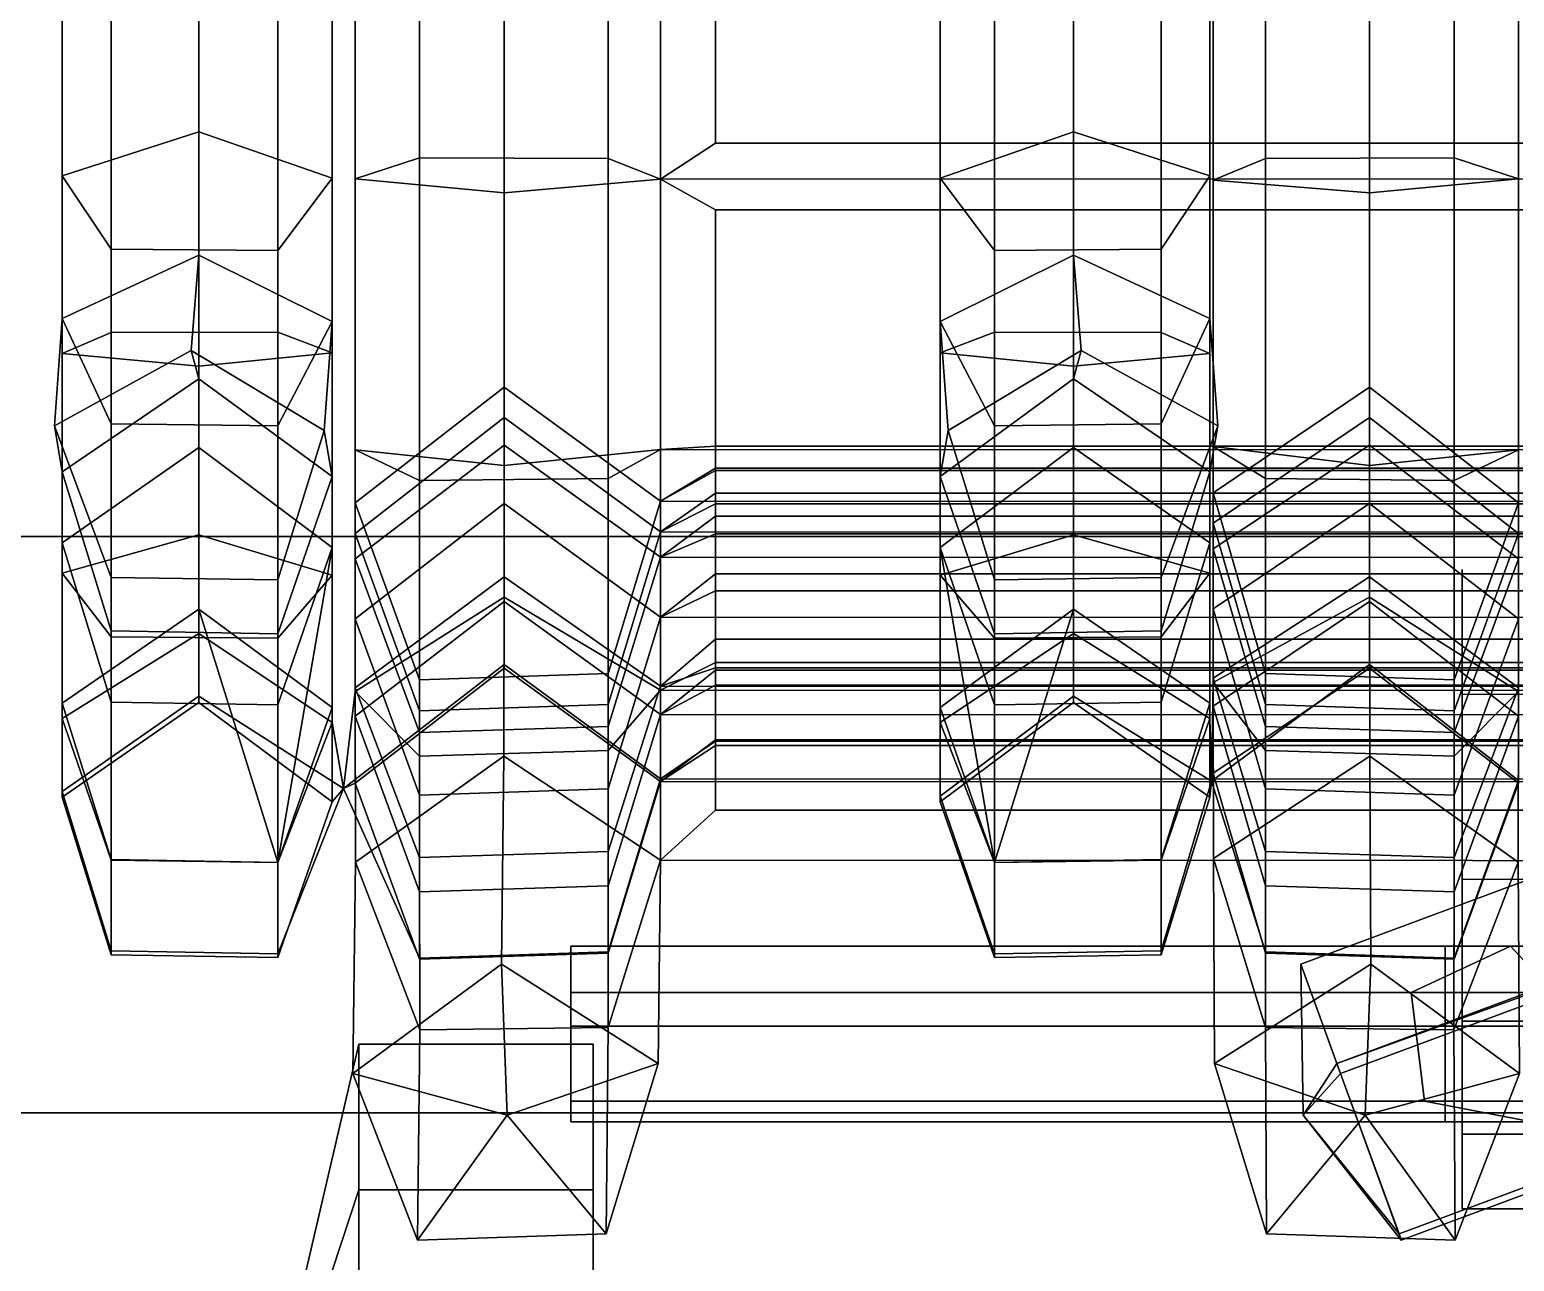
# Model space of a CAD drawing. Extents: x -252 to 252, y 0 to 101.
# Drawn here: x -107.1 to -101.7, y 17.14 to 21.62 of the extents above; entities that cross this region are included whole.
import ezdxf

# ---------------------------------------------------------------- set-up
doc = ezdxf.new("R2010")
doc.units = 0

msp = doc.modelspace()

# ---------------------------------------------------------------- linework, layer by layer
for points in [[(-91.667435, 93.664322, 218.68718), (-91.667191, -0.000022, 218.687424), (-185.538284, 0, 218.687424), (-185.538101, 93.664322, 218.68718)], [(-92.603958, 36.417877, 209.4655), (-109.463577, 36.417877, 209.4655), (-109.463577, 19.780653, 209.465744), (-92.603958, 19.780653, 209.4655)], [(-105.918137, 21.080244, 144.851654), (-105.918137, 22.863194, 144.392609), (-105.684219, 23.023598, 145.01767), (-105.684219, 21.156864, 145.492401)], [(-105.684219, 21.156864, 145.492401), (-105.684219, 23.023598, 145.01767), (-104.998428, 23.017914, 144.995636), (-104.998428, 21.154148, 145.469727)], [(-104.998428, 21.154148, 145.469727), (-104.998428, 23.017914, 144.995636), (-104.808304, 22.86166, 144.386658), (-104.808304, 21.079512, 144.845551)], [(-102.608719, 21.154148, -63.758377), (-102.608719, 23.017914, -63.284286), (-102.798965, 22.853975, -62.645401), (-102.798965, 21.075848, -63.103592)], [(-101.922928, 21.156864, -63.781052), (-101.922928, 23.023598, -63.306335), (-102.608719, 23.017914, -63.284286), (-102.608719, 21.154148, -63.758377)], [(-101.68898, 21.080244, -63.14032), (-101.68898, 22.863194, -62.681305), (-101.922928, 23.023598, -63.306335), (-101.922928, 21.156864, -63.781052)], [(-105.37645, 21.030182, 144.433014), (-105.37645, 22.758347, 143.984161), (-105.918137, 22.863194, 144.392609), (-105.918137, 21.080244, 144.851654)], [(-104.808304, 21.079512, 144.845551), (-104.808304, 22.86166, 144.386658), (-105.37645, 22.758347, 143.984161), (-105.37645, 21.030182, 144.433014)], [(-104.808304, 21.079512, 144.845551), (-104.808304, 22.86166, 144.386658), (-87.096817, 22.863194, 144.392639), (-87.096817, 21.080244, 144.851654)], [(-104.608444, 21.210405, 144.677277), (-104.608444, 22.665051, 144.302856), (-104.808304, 22.86166, 144.386658), (-104.808304, 21.079512, 144.845551)], [(-102.798965, 21.075848, -63.103592), (-102.798965, 22.853975, -62.645401), (-102.230667, 22.758347, -62.272842), (-102.230667, 21.030182, -62.72168)], [(-102.230667, 21.030182, -62.72168), (-102.230667, 22.758347, -62.272842), (-101.68898, 22.863194, -62.681305), (-101.68898, 21.080244, -63.14032)], [(-87.29689, 22.665051, 144.302856), (-104.608444, 22.665051, 144.302856), (-104.608444, 21.210405, 144.677277), (-87.29689, 21.210405, 144.677277)], [(-106.486374, 22.125954, 130.526932), (-106.486374, 21.251438, 130.947311), (-106.982803, 21.09127, 130.638748), (-106.982803, 22.013481, 130.197983)], [(-106.002182, 22.00798, 130.182037), (-106.002182, 21.083414, 130.623657), (-106.486374, 21.251438, 130.947311), (-106.486374, 22.125954, 130.526932)], [(-103.791336, 22.00798, -48.470604), (-103.791336, 21.083414, -48.912315), (-103.307358, 21.251438, -49.235977), (-103.307358, 22.125954, -48.815598)], [(-103.307358, 22.125954, -48.815598), (-103.307358, 21.251438, -49.235977), (-102.810684, 21.09127, -48.927406), (-102.810684, 22.013481, -48.486641)], [(-106.982803, 22.013481, 130.197983), (-106.982803, 21.09127, 130.638748), (-106.805283, 20.824268, 130.124298), (-106.805283, 21.825991, 129.649551)], [(-106.199631, 21.822584, 129.639694), (-106.199631, 20.81942, 130.11499), (-106.002182, 21.083414, 130.623657), (-106.002182, 22.00798, 130.182037)], [(-103.593887, 21.822584, -47.928352), (-103.593887, 20.81942, -48.403656), (-103.791336, 21.083414, -48.912315), (-103.791336, 22.00798, -48.470604)], [(-102.810684, 22.013481, -48.486641), (-102.810684, 21.09127, -48.927406), (-102.987961, 20.824268, -48.41301), (-102.987961, 21.825991, -47.938217)], [(-106.982803, 20.4454, 144.610168), (-106.982803, 21.819103, 144.19986), (-106.805283, 21.886133, 144.775604), (-106.805283, 20.522179, 145.184692)], [(-106.805283, 20.522179, 145.184692), (-106.805283, 21.886133, 144.775604), (-106.199631, 21.887346, 144.786011), (-106.199631, 20.523558, 145.195129)], [(-106.199631, 20.523558, 145.195129), (-106.199631, 21.887346, 144.786011), (-106.002182, 21.821075, 144.216766), (-106.002182, 20.447655, 144.627075)], [(-103.593887, 20.523558, -63.48378), (-103.593887, 21.887346, -63.074661), (-103.791336, 21.821075, -62.505432), (-103.791336, 20.447655, -62.915726)], [(-102.987961, 20.522179, -63.473343), (-102.987961, 21.886133, -63.06427), (-103.593887, 21.887346, -63.074661), (-103.593887, 20.523558, -63.48378)], [(-102.810684, 20.4454, -62.898834), (-102.810684, 21.819103, -62.48851), (-102.987961, 21.886133, -63.06427), (-102.987961, 20.522179, -63.473343)], [(-106.486374, 20.399342, 144.265533), (-106.486374, 21.778893, 143.854645), (-106.982803, 21.819103, 144.19986), (-106.982803, 20.4454, 144.610168)], [(-106.805283, 21.825991, 129.649551), (-106.805283, 20.824268, 130.124298), (-106.199631, 20.81942, 130.11499), (-106.199631, 21.822584, 129.639694)], [(-106.002182, 20.447655, 144.627075), (-106.002182, 21.821075, 144.216766), (-106.486374, 21.778893, 143.854645), (-106.486374, 20.399342, 144.265533)], [(-103.791336, 20.447655, -62.915726), (-103.791336, 21.821075, -62.505432), (-103.307358, 21.778893, -62.143311), (-103.307358, 20.399342, -62.554184)], [(-102.987961, 21.825991, -47.938217), (-102.987961, 20.824268, -48.41301), (-103.593887, 20.81942, -48.403656), (-103.593887, 21.822584, -47.928352)], [(-103.307358, 20.399342, -62.554184), (-103.307358, 21.778893, -62.143311), (-102.810684, 21.819103, -62.48851), (-102.810684, 20.4454, -62.898834)], [(-106.486374, 21.251438, 130.947311), (-106.486374, 20.80258, 131.36264), (-106.982803, 20.572838, 131.101608), (-106.982803, 21.09127, 130.638748)], [(-106.002182, 21.083414, 130.623657), (-106.002182, 20.561609, 131.088852), (-106.486374, 20.80258, 131.36264), (-106.486374, 21.251438, 130.947311)], [(-103.791336, 21.083414, -48.912315), (-103.791336, 20.561609, -49.377563), (-103.307358, 20.80258, -49.651306), (-103.307358, 21.251438, -49.235977)], [(-103.307358, 21.251438, -49.235977), (-103.307358, 20.80258, -49.651306), (-102.810684, 20.572838, -49.390266), (-102.810684, 21.09127, -48.927406)], [(-105.918137, 20.094894, 145.009979), (-105.918137, 21.080244, 144.851654), (-105.684219, 21.156864, 145.492401), (-105.684219, 19.983238, 145.62854)], [(-105.684219, 19.983238, 145.62854), (-105.684219, 21.156864, 145.492401), (-104.998428, 21.154148, 145.469727), (-104.998428, 19.990875, 145.607086)], [(-87.29689, 21.210405, 144.677277), (-104.608444, 21.210405, 144.677277), (-104.808304, 21.079512, 144.845551), (-87.096817, 21.080244, 144.851654)], [(-101.922928, 19.983238, -63.917191), (-101.922928, 21.156864, -63.781052), (-102.608719, 21.154148, -63.758377), (-102.608719, 19.990875, -63.895752)], [(-101.68898, 20.094894, -63.29863), (-101.68898, 21.080244, -63.14032), (-101.922928, 21.156864, -63.781052), (-101.922928, 19.983238, -63.917191)], [(-104.998428, 19.990875, 145.607086), (-104.998428, 21.154148, 145.469727), (-104.808304, 21.079512, 144.845551), (-104.808304, 20.096954, 145.004303)], [(-102.608719, 19.990875, -63.895752), (-102.608719, 21.154148, -63.758377), (-102.798965, 21.075848, -63.103592), (-102.798965, 20.10726, -63.263809)], [(-106.982803, 21.09127, 130.638748), (-106.982803, 20.572838, 131.101608), (-106.805283, 20.189911, 130.666626), (-106.805283, 20.824268, 130.124298)], [(-106.199631, 20.81942, 130.11499), (-106.199631, 20.182957, 130.658691), (-106.002182, 20.561609, 131.088852), (-106.002182, 21.083414, 130.623657)], [(-105.37645, 20.038239, 144.61261), (-105.37645, 21.030182, 144.433014), (-105.918137, 21.080244, 144.851654), (-105.918137, 20.094894, 145.009979)], [(-104.808304, 20.096954, 145.004303), (-104.808304, 21.079512, 144.845551), (-105.37645, 21.030182, 144.433014), (-105.37645, 20.038239, 144.61261)], [(-104.808304, 20.096954, 145.004303), (-104.808304, 21.079512, 144.845551), (-87.096817, 21.080244, 144.851654), (-87.096817, 20.094894, 145.009979)], [(-104.608444, 20.967899, 144.731628), (-87.29689, 20.967899, 144.731628), (-87.096817, 21.080244, 144.851654), (-104.808304, 21.079512, 144.845551)], [(-104.608444, 20.108154, 144.858185), (-104.608444, 20.967899, 144.731628), (-104.808304, 21.079512, 144.845551), (-104.808304, 20.096954, 145.004303)], [(-103.593887, 20.81942, -48.403656), (-103.593887, 20.182957, -48.947357), (-103.791336, 20.561609, -49.377563), (-103.791336, 21.083414, -48.912315)], [(-102.810684, 21.09127, -48.927406), (-102.810684, 20.572838, -49.390266), (-102.987961, 20.189911, -48.955185), (-102.987961, 20.824268, -48.41301)], [(-102.798965, 20.10726, -63.263809), (-102.798965, 21.075848, -63.103592), (-102.230667, 21.030182, -62.72168), (-102.230667, 20.038239, -62.901306)], [(-102.230667, 20.038239, -62.901306), (-102.230667, 21.030182, -62.72168), (-101.68898, 21.080244, -63.14032), (-101.68898, 20.094894, -63.29863)], [(-87.29689, 20.967899, 144.731628), (-104.608444, 20.967899, 144.731628), (-104.608444, 20.108154, 144.858185), (-87.29689, 20.108154, 144.858185)], [(-106.486374, 20.80258, 131.36264), (-106.514267, 20.456432, 132.065903), (-107.01091, 20.182356, 131.929611), (-106.982803, 20.572838, 131.101608)], [(-106.805283, 20.824268, 130.124298), (-106.805283, 20.189911, 130.666626), (-106.199631, 20.182957, 130.658691), (-106.199631, 20.81942, 130.11499)], [(-106.002182, 20.561609, 131.088852), (-106.030289, 20.165237, 131.929611), (-106.514267, 20.456432, 132.065903), (-106.486374, 20.80258, 131.36264)], [(-103.791336, 20.561609, -49.377563), (-103.762955, 20.165237, -50.218277), (-103.278976, 20.456432, -50.354568), (-103.307358, 20.80258, -49.651306)], [(-102.987961, 20.824268, -48.41301), (-102.987961, 20.189911, -48.955185), (-103.593887, 20.182957, -48.947357), (-103.593887, 20.81942, -48.403656)], [(-103.307358, 20.80258, -49.651306), (-103.278976, 20.456432, -50.354568), (-102.782578, 20.182356, -50.218277), (-102.810684, 20.572838, -49.390266)], [(-106.982803, 20.572838, 131.101608), (-107.01091, 20.182356, 131.929611), (-106.805283, 19.630737, 131.656479), (-106.805283, 20.189911, 130.666626)], [(-102.810684, 20.572838, -49.390266), (-102.782578, 20.182356, -50.218277), (-102.987961, 19.630737, -49.945145), (-102.987961, 20.189911, -48.955185)], [(-106.982803, 19.646881, 144.674255), (-106.982803, 20.4454, 144.610168), (-106.805283, 20.522179, 145.184692), (-106.805283, 19.415066, 145.205383)], [(-106.805283, 19.415066, 145.205383), (-106.805283, 20.522179, 145.184692), (-106.199631, 20.523558, 145.195129), (-106.199631, 19.410856, 145.215088)], [(-106.199631, 20.182957, 130.658691), (-106.199631, 19.623173, 131.649185), (-106.030289, 20.165237, 131.929611), (-106.002182, 20.561609, 131.088852)], [(-106.199631, 19.410856, 145.215088), (-106.199631, 20.523558, 145.195129), (-106.002182, 20.447655, 144.627075), (-106.002182, 19.640072, 144.689819)], [(-103.593887, 20.182957, -48.947357), (-103.593887, 19.623173, -49.937851), (-103.762955, 20.165237, -50.218277), (-103.791336, 20.561609, -49.377563)], [(-103.593887, 19.410856, -63.503754), (-103.593887, 20.523558, -63.48378), (-103.791336, 20.447655, -62.915726), (-103.791336, 19.640072, -62.978485)], [(-102.987961, 19.415066, -63.494049), (-102.987961, 20.522179, -63.473343), (-103.593887, 20.523558, -63.48378), (-103.593887, 19.410856, -63.503754)], [(-102.810684, 19.646881, -62.962921), (-102.810684, 20.4454, -62.898834), (-102.987961, 20.522179, -63.473343), (-102.987961, 19.415066, -63.494049)], [(-106.514267, 20.456432, 132.065903), (-106.486465, 20.353672, 133.748383), (-106.982834, 20.015781, 133.752365), (-107.01091, 20.182356, 131.929611)], [(-106.030289, 20.165237, 131.929611), (-106.002274, 19.998335, 133.736374), (-106.486465, 20.353672, 133.748383), (-106.514267, 20.456432, 132.065903)], [(-103.762955, 20.165237, -50.218277), (-103.791214, 19.998335, -52.02504), (-103.307022, 20.353672, -52.036942), (-103.278976, 20.456432, -50.354568)], [(-103.278976, 20.456432, -50.354568), (-103.307022, 20.353672, -52.036942), (-102.810684, 20.015781, -52.041031), (-102.782578, 20.182356, -50.218277)], [(-106.486374, 19.785938, 144.355682), (-106.486374, 20.399342, 144.265533), (-106.982803, 20.4454, 144.610168), (-106.982803, 19.646881, 144.674255)], [(-106.002182, 19.640072, 144.689819), (-106.002182, 20.447655, 144.627075), (-106.486374, 20.399342, 144.265533), (-106.486374, 19.785938, 144.355682)], [(-103.791336, 19.640072, -62.978485), (-103.791336, 20.447655, -62.915726), (-103.307358, 20.399342, -62.554184), (-103.307358, 19.785938, -62.644333)], [(-103.307358, 19.785938, -62.644333), (-103.307358, 20.399342, -62.554184), (-102.810684, 20.4454, -62.898834), (-102.810684, 19.646881, -62.962921)], [(-106.486465, 20.353672, 133.748383), (-106.486374, 20.104122, 136.888824), (-106.982803, 19.757023, 136.868683), (-106.982834, 20.015781, 133.752365)], [(-106.002274, 19.998335, 133.736374), (-106.002182, 19.740019, 136.867767), (-106.486374, 20.104122, 136.888824), (-106.486465, 20.353672, 133.748383)], [(-103.791214, 19.998335, -52.02504), (-103.791336, 19.740019, -55.156433), (-103.307358, 20.104122, -55.17749), (-103.307022, 20.353672, -52.036942)], [(-103.307022, 20.353672, -52.036942), (-103.307358, 20.104122, -55.17749), (-102.810684, 19.757023, -55.157349), (-102.810684, 20.015781, -52.041031)], [(-105.37645, 20.111734, 130.53804), (-105.37645, 20.322842, 133.023666), (-105.918137, 19.90259, 133.05867), (-105.918137, 19.698961, 130.62442)], [(-105.37645, 20.322842, 133.023666), (-105.37645, 20.212864, 135.715561), (-105.918137, 19.791542, 135.697662), (-105.918137, 19.90259, 133.05867)], [(-104.808304, 19.704998, 130.623077), (-104.808304, 19.908737, 133.058151), (-105.37645, 20.322842, 133.023666), (-105.37645, 20.111734, 130.53804)], [(-104.808304, 19.908737, 133.058151), (-104.808304, 19.797703, 135.697922), (-105.37645, 20.212864, 135.715561), (-105.37645, 20.322842, 133.023666)], [(-102.798965, 19.735182, -48.905388), (-102.798965, 19.939463, -51.344208), (-102.230667, 20.322842, -51.312332), (-102.230667, 20.111734, -48.826698)], [(-102.798965, 19.939463, -51.344208), (-102.798965, 19.828508, -53.98793), (-102.230667, 20.212864, -54.004227), (-102.230667, 20.322842, -51.312332)], [(-102.230667, 20.111734, -48.826698), (-102.230667, 20.322842, -51.312332), (-101.68898, 19.90259, -51.347229), (-101.68898, 19.698961, -48.913086)], [(-102.230667, 20.322842, -51.312332), (-102.230667, 20.212864, -54.004227), (-101.68898, 19.791538, -53.986328), (-101.68898, 19.90259, -51.347229)], [(-106.805283, 20.189911, 130.666626), (-106.805283, 19.630737, 131.656479), (-106.199631, 19.623173, 131.649185), (-106.199631, 20.182957, 130.658691)], [(-105.37645, 20.212864, 135.715561), (-105.37645, 19.899635, 138.3992), (-105.918137, 19.480801, 138.34996), (-105.918137, 19.791542, 135.697662)], [(-104.808304, 19.797703, 135.697922), (-104.808304, 19.486925, 138.350662), (-105.37645, 19.899635, 138.3992), (-105.37645, 20.212864, 135.715561)], [(-102.987961, 20.189911, -48.955185), (-102.987961, 19.630737, -49.945145), (-103.593887, 19.623173, -49.937851), (-103.593887, 20.182957, -48.947357)], [(-102.798965, 19.828508, -53.98793), (-102.798965, 19.517551, -56.642975), (-102.230667, 19.899635, -56.687866), (-102.230667, 20.212864, -54.004227)], [(-102.230667, 20.212864, -54.004227), (-102.230667, 19.899635, -56.687866), (-101.68898, 19.480801, -56.638626), (-101.68898, 19.791538, -53.986328)], [(-107.01091, 20.182356, 131.929611), (-106.982834, 20.015781, 133.752365), (-106.805435, 19.436611, 133.772903), (-106.805283, 19.630737, 131.656479)], [(-106.199631, 19.623173, 131.649185), (-106.199448, 19.425829, 133.763153), (-106.002274, 19.998335, 133.736374), (-106.030289, 20.165237, 131.929611)], [(-103.593887, 19.623173, -49.937851), (-103.59404, 19.425829, -52.051712), (-103.791214, 19.998335, -52.02504), (-103.762955, 20.165237, -50.218277)], [(-102.782578, 20.182356, -50.218277), (-102.810684, 20.015781, -52.041031), (-102.988266, 19.436611, -52.061569), (-102.987961, 19.630737, -49.945145)], [(-106.486374, 20.104122, 136.888824), (-106.486374, 19.516146, 141.072815), (-106.982803, 19.174717, 141.007095), (-106.982803, 19.757023, 136.868683)], [(-106.486374, 19.516146, 141.072815), (-106.486374, 20.104122, 136.888824), (-106.002182, 19.740019, 136.867767), (-106.199631, 18.595215, 140.895874)], [(-105.37645, 19.633356, 128.262329), (-105.37645, 20.111734, 130.53804), (-105.918137, 19.698961, 130.62442), (-105.918137, 19.230089, 128.385681)], [(-105.37645, 19.559338, 144.496765), (-105.37645, 20.038239, 144.61261), (-105.918137, 20.094894, 145.009979), (-105.918137, 19.216158, 144.752563)], [(-105.918137, 19.216158, 144.752563), (-105.918137, 20.094894, 145.009979), (-105.684219, 19.983238, 145.62854), (-105.684219, 18.980881, 145.328613)], [(-104.808304, 19.235987, 128.383865), (-104.808304, 19.704998, 130.623077), (-105.37645, 20.111734, 130.53804), (-105.37645, 19.633356, 128.262329)], [(-104.808304, 19.221783, 144.750061), (-104.808304, 20.096954, 145.004303), (-105.37645, 20.038239, 144.61261), (-105.37645, 19.559338, 144.496765)], [(-104.998428, 19.001741, 145.319275), (-104.998428, 19.990875, 145.607086), (-104.808304, 20.096954, 145.004303), (-104.808304, 19.221783, 144.750061)], [(-104.608444, 19.321692, 144.638733), (-104.608444, 20.108154, 144.858185), (-104.808304, 20.096954, 145.004303), (-104.808304, 19.221783, 144.750061)], [(-104.608444, 20.108154, 144.858185), (-87.29689, 20.108154, 144.858185), (-87.096817, 20.094894, 145.009979), (-104.808304, 20.096954, 145.004303)], [(-104.808304, 19.221783, 144.750061), (-104.808304, 20.096954, 145.004303), (-87.096817, 20.094894, 145.009979), (-87.096817, 19.216158, 144.752563)], [(-87.29689, 20.108154, 144.858185), (-104.608444, 20.108154, 144.858185), (-104.608444, 19.321692, 144.638733), (-87.29689, 19.321692, 144.638733)], [(-103.307358, 19.516146, -59.361465), (-103.307358, 20.104122, -55.17749), (-103.791336, 19.740019, -55.156433), (-103.593887, 18.595215, -59.18454)], [(-103.307358, 20.104122, -55.17749), (-103.307358, 19.516146, -59.361465), (-102.810684, 19.174717, -59.295761), (-102.810684, 19.757023, -55.157349)], [(-102.798965, 19.265474, -46.663391), (-102.798965, 19.735182, -48.905388), (-102.230667, 20.111734, -48.826698), (-102.230667, 19.633356, -46.550995)], [(-102.608719, 19.001741, -63.607941), (-102.608719, 19.990875, -63.895752), (-102.798965, 20.10726, -63.263809), (-102.798965, 19.249918, -63.026077)], [(-102.798965, 19.249918, -63.026077), (-102.798965, 20.10726, -63.263809), (-102.230667, 20.038239, -62.901306), (-102.230667, 19.559338, -62.785416)], [(-102.230667, 19.633356, -46.550995), (-102.230667, 20.111734, -48.826698), (-101.68898, 19.698961, -48.913086), (-101.68898, 19.230089, -46.67424)], [(-102.230667, 19.559338, -62.785416), (-102.230667, 20.038239, -62.901306), (-101.68898, 20.094894, -63.29863), (-101.68898, 19.216158, -63.041229)], [(-101.68898, 19.216158, -63.041229), (-101.68898, 20.094894, -63.29863), (-101.922928, 19.983238, -63.917191), (-101.922928, 18.980881, -63.617264)], [(-87.29689, 20.028612, 133.307404), (-104.608444, 20.028612, 133.307281), (-104.808304, 19.908737, 133.058151), (-87.096817, 19.90259, 133.058563)], [(-104.608444, 20.028612, 133.307281), (-104.608444, 19.938013, 135.46048), (-104.808304, 19.797703, 135.697922), (-104.808304, 19.908737, 133.058151)], [(-87.29689, 19.938013, 135.46048), (-104.608444, 19.938013, 135.46048), (-104.608444, 20.028612, 133.307281), (-87.29689, 20.028612, 133.307404)], [(-106.982834, 20.015781, 133.752365), (-106.982803, 19.757023, 136.868683), (-106.805283, 19.178411, 136.835281), (-106.805435, 19.436611, 133.772903)], [(-106.199448, 19.425829, 133.763153), (-106.199631, 19.167902, 136.834732), (-106.002182, 19.740019, 136.867767), (-106.002274, 19.998335, 133.736374)], [(-105.684219, 18.980881, 145.328613), (-105.684219, 19.983238, 145.62854), (-104.998428, 19.990875, 145.607086), (-104.998428, 19.001741, 145.319275)], [(-104.608444, 19.853607, 130.837082), (-104.608444, 20.019735, 132.823212), (-104.808304, 19.908737, 133.058151), (-104.808304, 19.704998, 130.623077)], [(-104.608444, 20.019735, 132.823212), (-87.29689, 20.019735, 132.823212), (-87.096817, 19.90259, 133.058563), (-104.808304, 19.908737, 133.058151)], [(-87.29689, 20.019735, 132.823212), (-104.608444, 20.019735, 132.823212), (-104.608444, 19.853607, 130.837082), (-87.29689, 19.853607, 130.837082)], [(-103.59404, 19.425829, -52.051712), (-103.593887, 19.167902, -55.123398), (-103.791336, 19.740019, -55.156433), (-103.791214, 19.998335, -52.02504)], [(-102.810684, 20.015781, -52.041031), (-102.810684, 19.757023, -55.157349), (-102.987961, 19.178411, -55.124008), (-102.988266, 19.436611, -52.061569)], [(-101.922928, 18.980881, -63.617264), (-101.922928, 19.983238, -63.917191), (-102.608719, 19.990875, -63.895752), (-102.608719, 19.001741, -63.607941)], [(-104.608444, 19.938013, 135.46048), (-87.29689, 19.938013, 135.46048), (-87.096817, 19.791538, 135.697662), (-104.808304, 19.797703, 135.697922)], [(-102.608719, 19.089682, -49.040398), (-102.608719, 19.282267, -51.398911), (-102.798965, 19.939463, -51.344208), (-102.798965, 19.735182, -48.905388)], [(-102.608719, 19.282267, -51.398911), (-102.608719, 19.169645, -53.959915), (-102.798965, 19.828508, -53.98793), (-102.798965, 19.939463, -51.344208)], [(-105.918137, 19.698961, 130.62442), (-105.918137, 19.90259, 133.05867), (-105.684219, 19.259478, 133.112091), (-105.684219, 19.067303, 130.756393)], [(-105.918137, 19.90259, 133.05867), (-105.918137, 19.791542, 135.697662), (-105.684219, 19.146801, 135.670273), (-105.684219, 19.259478, 133.112091)], [(-105.37645, 19.899635, 138.3992), (-105.37645, 19.543703, 140.845184), (-105.918137, 19.1264, 140.784439), (-105.918137, 19.480801, 138.34996)], [(-104.808304, 19.486925, 138.350662), (-104.808304, 19.132502, 140.785248), (-105.37645, 19.543703, 140.845184), (-105.37645, 19.899635, 138.3992)], [(-104.998428, 19.089682, 130.75174), (-104.998428, 19.282267, 133.110184), (-104.808304, 19.908737, 133.058151), (-104.808304, 19.704998, 130.623077)], [(-104.998428, 19.282267, 133.110184), (-104.998428, 19.169645, 135.671249), (-104.808304, 19.797703, 135.697922), (-104.808304, 19.908737, 133.058151)], [(-104.808304, 19.704998, 130.623077), (-104.808304, 19.908737, 133.058151), (-87.096817, 19.90259, 133.058563), (-87.096817, 19.698961, 130.62442)], [(-104.808304, 19.908737, 133.058151), (-104.808304, 19.797703, 135.697922), (-87.096817, 19.791538, 135.697662), (-87.096817, 19.90259, 133.058563)], [(-87.29689, 19.898373, 135.957779), (-104.608444, 19.898373, 135.957779), (-104.808304, 19.797703, 135.697922), (-87.096817, 19.791538, 135.697662)], [(-104.608444, 19.898373, 135.957779), (-104.608444, 19.644848, 138.121674), (-104.808304, 19.486925, 138.350662), (-104.808304, 19.797703, 135.697922)], [(-87.29689, 19.644848, 138.121674), (-104.608444, 19.644848, 138.121674), (-104.608444, 19.898373, 135.957779), (-87.29689, 19.898373, 135.957779)], [(-102.798965, 19.517551, -56.642975), (-102.798965, 19.163015, -59.078384), (-102.230667, 19.543703, -59.13385), (-102.230667, 19.899635, -56.687866)], [(-102.230667, 19.899635, -56.687866), (-102.230667, 19.543703, -59.13385), (-101.68898, 19.1264, -59.073013), (-101.68898, 19.480801, -56.638626)], [(-101.68898, 19.698961, -48.913086), (-101.68898, 19.90259, -51.347229), (-101.922928, 19.259478, -51.400757), (-101.922928, 19.067303, -49.045052)], [(-101.68898, 19.90259, -51.347229), (-101.68898, 19.791538, -53.986328), (-101.922928, 19.146801, -53.958939), (-101.922928, 19.259478, -51.400757)], [(-87.29689, 19.853607, 130.837082), (-104.608444, 19.853607, 130.837082), (-104.808304, 19.704998, 130.623077), (-87.096817, 19.698961, 130.62442)], [(-102.608719, 19.169645, -53.959915), (-102.608719, 18.862581, -56.566132), (-102.798965, 19.517551, -56.642975), (-102.798965, 19.828508, -53.98793)], [(-91.667191, 17.685013, 200.323898), (-92.604202, 19.780657, 200.323898), (-109.463577, 19.780657, 200.323898), (-109.463333, 17.685013, 200.323898)], [(-92.603958, 19.780653, 209.4655), (-109.463577, 19.780653, 209.465744), (-109.463577, 19.780657, 200.323898), (-92.604202, 19.780657, 200.323898)], [(-106.486374, 19.42774, 144.325287), (-106.486374, 19.785938, 144.355682), (-106.982803, 19.646881, 144.674255), (-106.982803, 19.118801, 144.484894)], [(-106.982803, 19.757023, 136.868683), (-106.982803, 19.174717, 141.007095), (-106.805283, 18.605553, 140.897812), (-106.805283, 19.178411, 136.835281)], [(-106.002182, 19.103668, 144.492615), (-106.002182, 19.640072, 144.689819), (-106.486374, 19.785938, 144.355682), (-106.486374, 19.42774, 144.325287)], [(-105.918137, 19.791542, 135.697662), (-105.918137, 19.480801, 138.34996), (-105.684219, 18.83987, 138.27478), (-105.684219, 19.146801, 135.670273)], [(-104.998428, 19.169645, 135.671249), (-104.998428, 18.862581, 138.277466), (-104.808304, 19.486925, 138.350662), (-104.808304, 19.797703, 135.697922)], [(-104.808304, 19.797703, 135.697922), (-104.808304, 19.486925, 138.350662), (-87.096817, 19.480801, 138.34996), (-87.096817, 19.791538, 135.697662)], [(-104.608444, 19.406731, 128.563751), (-104.608444, 19.789268, 130.390259), (-104.808304, 19.704998, 130.623077), (-104.808304, 19.235987, 128.383865)], [(-104.608444, 19.789268, 130.390259), (-87.29689, 19.789268, 130.390259), (-87.096817, 19.698961, 130.62442), (-104.808304, 19.704998, 130.623077)], [(-87.29689, 19.789268, 130.390259), (-104.608444, 19.789268, 130.390259), (-104.608444, 19.406731, 128.563751), (-87.29689, 19.406731, 128.563751)], [(-103.791336, 19.103668, -62.781265), (-103.791336, 19.640072, -62.978485), (-103.307358, 19.785938, -62.644333), (-103.307358, 19.42774, -62.613937)], [(-103.307358, 19.42774, -62.613937), (-103.307358, 19.785938, -62.644333), (-102.810684, 19.646881, -62.962921), (-102.810684, 19.118801, -62.77356)], [(-102.810684, 19.757023, -55.157349), (-102.810684, 19.174717, -59.295761), (-102.987961, 18.605553, -59.186478), (-102.987961, 19.178411, -55.124008)], [(-101.68898, 19.791538, -53.986328), (-101.68898, 19.480801, -56.638626), (-101.922928, 18.83987, -56.563446), (-101.922928, 19.146801, -53.958939)], [(-106.199631, 18.595215, 140.895874), (-106.002182, 19.740019, 136.867767), (-106.199631, 19.167902, 136.834732)], [(-104.998428, 18.634842, 128.567688), (-104.998428, 19.089682, 130.75174), (-104.808304, 19.704998, 130.623077), (-104.808304, 19.235987, 128.383865)], [(-104.808304, 19.235987, 128.383865), (-104.808304, 19.704998, 130.623077), (-87.096817, 19.698961, 130.62442), (-87.096817, 19.230089, 128.385574)], [(-103.593887, 18.595215, -59.18454), (-103.791336, 19.740019, -55.156433), (-103.593887, 19.167902, -55.123398)], [(-102.608719, 18.634842, -46.856346), (-102.608719, 19.089682, -49.040398), (-102.798965, 19.735182, -48.905388), (-102.798965, 19.265474, -46.663391)], [(-106.982803, 19.118801, 144.484894), (-106.982803, 19.646881, 144.674255), (-106.805283, 19.415066, 145.205383), (-106.805283, 18.603796, 144.750702)], [(-105.918137, 19.230089, 128.385681), (-105.918137, 19.698961, 130.62442), (-105.684219, 19.067303, 130.756393), (-105.684219, 18.612974, 128.574402)], [(-102.810684, 19.118801, -62.77356), (-102.810684, 19.646881, -62.962921), (-102.987961, 19.415066, -63.494049), (-102.987961, 18.603796, -63.039368)], [(-101.68898, 19.230089, -46.67424), (-101.68898, 19.698961, -48.913086), (-101.922928, 19.067303, -49.045052), (-101.922928, 18.612974, -46.863068)], [(-101.893539, 19.205233, 129.614624), (-101.893539, 19.660145, 133.873337), (-101.893539, 17.335712, 133.873337), (-101.893539, 18.018145, 129.614624)], [(-101.893539, 19.096928, 138.884949), (-101.893539, 17.335712, 138.884949), (-101.893539, 17.335712, 133.873337), (-101.893539, 19.660145, 133.873337)], [(-106.805283, 19.630737, 131.656479), (-106.805435, 19.436611, 133.772903), (-106.199448, 19.425829, 133.763153), (-106.199631, 19.623173, 131.649185)], [(-106.199631, 18.59444, 144.755585), (-106.199631, 19.410856, 145.215088), (-106.002182, 19.640072, 144.689819), (-106.002182, 19.103668, 144.492615)], [(-105.377274, 18.981138, 126.132919), (-105.37645, 19.633356, 128.262329), (-105.918137, 19.230089, 128.385681), (-105.917068, 18.596355, 126.310974)], [(-104.808609, 18.602945, 126.272659), (-104.808304, 19.235987, 128.383865), (-105.37645, 19.633356, 128.262329), (-105.377274, 18.981138, 126.132919)], [(-104.608444, 19.644848, 138.121674), (-87.29689, 19.644848, 138.121674), (-87.096817, 19.480801, 138.34996), (-104.808304, 19.486925, 138.350662)], [(-103.593887, 18.59444, -63.044235), (-103.593887, 19.410856, -63.503754), (-103.791336, 19.640072, -62.978485), (-103.791336, 19.103668, -62.781265)], [(-102.987961, 19.630737, -49.945145), (-102.988266, 19.436611, -52.061569), (-103.59404, 19.425829, -52.051712), (-103.593887, 19.623173, -49.937851)], [(-102.797623, 18.609528, -44.523102), (-102.798965, 19.265474, -46.663391), (-102.230667, 19.633356, -46.550995), (-102.229416, 18.981138, -44.421577)], [(-102.229416, 18.981138, -44.421577), (-102.230667, 19.633356, -46.550995), (-101.68898, 19.230089, -46.67424), (-101.689865, 18.596361, -44.59964)], [(-105.37645, 19.314161, 144.111694), (-105.37645, 19.559338, 144.496765), (-105.918137, 19.216158, 144.752563), (-105.960037, 18.864006, 144.060455)], [(-105.37645, 19.543703, 140.845184), (-105.37645, 19.301914, 142.819763), (-105.918137, 18.883339, 142.768524), (-105.918137, 19.1264, 140.784439)], [(-104.808304, 18.898632, 144.114044), (-104.808304, 19.221783, 144.750061), (-105.37645, 19.559338, 144.496765), (-105.37645, 19.314161, 144.111694)], [(-104.808304, 19.132502, 140.785248), (-104.808304, 18.889458, 142.769226), (-105.37645, 19.301914, 142.819763), (-105.37645, 19.543703, 140.845184)], [(-87.29689, 19.583111, 138.593735), (-104.608444, 19.583111, 138.593735), (-104.808304, 19.486925, 138.350662), (-87.096817, 19.480801, 138.34996)], [(-104.608444, 19.583111, 138.593735), (-104.608444, 19.29397, 140.579926), (-104.808304, 19.132502, 140.785248), (-104.808304, 19.486925, 138.350662)], [(-87.29689, 19.29397, 140.579926), (-104.608444, 19.29397, 140.579926), (-104.608444, 19.583111, 138.593735), (-87.29689, 19.583111, 138.593735)], [(-102.804825, 18.891016, -62.348892), (-102.798965, 19.249918, -63.026077), (-102.230667, 19.559338, -62.785416), (-102.230667, 19.314161, -62.40036)], [(-102.798965, 19.163015, -59.078384), (-102.798965, 18.920063, -61.061569), (-102.230667, 19.301914, -61.108414), (-102.230667, 19.543703, -59.13385)], [(-102.230667, 19.314161, -62.40036), (-102.230667, 19.559338, -62.785416), (-101.68898, 19.216158, -63.041229), (-101.68898, 18.892462, -62.402771)], [(-102.230667, 19.543703, -59.13385), (-102.230667, 19.301914, -61.108414), (-101.68898, 18.883339, -61.057175), (-101.68898, 19.1264, -59.073013)], [(-106.486374, 19.516146, 141.072815), (-106.486374, 19.176823, 143.191101), (-106.982803, 18.832796, 143.140869), (-106.982803, 19.174717, 141.007095)], [(-106.002182, 19.15799, 141.003952), (-106.002182, 18.815947, 143.138367), (-106.486374, 19.176823, 143.191101), (-106.486374, 19.516146, 141.072815)], [(-106.199631, 18.595215, 140.895874), (-106.002182, 19.15799, 141.003952), (-106.486374, 19.516146, 141.072815)], [(-104.998428, 18.862581, 138.277466), (-104.998428, 18.510435, 140.694672), (-104.808304, 19.132502, 140.785248), (-104.808304, 19.486925, 138.350662)], [(-104.808304, 19.486925, 138.350662), (-104.808304, 19.132502, 140.785248), (-87.096817, 19.1264, 140.784348), (-87.096817, 19.480801, 138.34996)], [(-103.791336, 19.15799, -59.292618), (-103.791336, 18.815947, -61.427032), (-103.307358, 19.176823, -61.479752), (-103.307358, 19.516146, -59.361465)], [(-103.593887, 18.595215, -59.18454), (-103.791336, 19.15799, -59.292618), (-103.307358, 19.516146, -59.361465)], [(-103.307358, 19.516146, -59.361465), (-103.307358, 19.176823, -61.479752), (-102.810684, 18.832796, -61.42952), (-102.810684, 19.174717, -59.295761)], [(-102.608719, 18.862581, -56.566132), (-102.608719, 18.510435, -58.983337), (-102.798965, 19.163015, -59.078384), (-102.798965, 19.517551, -56.642975)], [(-106.805435, 19.436611, 133.772903), (-106.805283, 19.178411, 136.835281), (-106.199631, 19.167902, 136.834732), (-106.199448, 19.425829, 133.763153)], [(-105.918137, 19.480801, 138.34996), (-105.918137, 19.1264, 140.784439), (-105.684219, 18.487808, 140.69136), (-105.684219, 18.83987, 138.27478)], [(-102.988266, 19.436611, -52.061569), (-102.987961, 19.178411, -55.124008), (-103.593887, 19.167902, -55.123398), (-103.59404, 19.425829, -52.051712)], [(-101.68898, 19.480801, -56.638626), (-101.68898, 19.1264, -59.073013), (-101.922928, 18.487808, -58.980026), (-101.922928, 18.83987, -56.563446)], [(-106.486374, 19.200174, 143.99942), (-106.486374, 19.42774, 144.325287), (-106.982803, 19.118801, 144.484894), (-106.982803, 18.852571, 144.006439)], [(-106.805283, 18.603796, 144.750702), (-106.805283, 19.415066, 145.205383), (-106.199631, 19.410856, 145.215088), (-106.199631, 18.59444, 144.755585)], [(-105.960037, 18.864006, 144.060455), (-106.002182, 19.103668, 144.492615), (-106.486374, 19.42774, 144.325287), (-106.486374, 19.200174, 143.99942)], [(-87.29689, 19.406731, 128.563751), (-104.608444, 19.406731, 128.563751), (-104.808304, 19.235987, 128.383865), (-87.096817, 19.230089, 128.385574)], [(-103.791336, 18.835546, -62.295578), (-103.791336, 19.103668, -62.781265), (-103.307358, 19.42774, -62.613937), (-103.307358, 19.200174, -62.288086)], [(-102.987961, 18.603796, -63.039368), (-102.987961, 19.415066, -63.494049), (-103.593887, 19.410856, -63.503754), (-103.593887, 18.59444, -63.044235)], [(-103.307358, 19.200174, -62.288086), (-103.307358, 19.42774, -62.613937), (-102.810684, 19.118801, -62.77356), (-102.804825, 18.891016, -62.348892)], [(-104.608444, 19.035944, 144.050293), (-104.608444, 19.321692, 144.638733), (-104.808304, 19.221783, 144.750061), (-104.808304, 18.898632, 144.114044)], [(-104.608444, 19.321692, 144.638733), (-87.29689, 19.321692, 144.638733), (-87.096817, 19.216158, 144.752563), (-104.808304, 19.221783, 144.750061)], [(-87.29689, 19.321692, 144.638733), (-104.608444, 19.321692, 144.638733), (-104.608444, 19.035944, 144.050293), (-87.29689, 19.035944, 144.050293)], [(-105.37645, 19.301914, 142.819763), (-105.37645, 19.314161, 144.111694), (-105.960037, 18.864006, 144.060455), (-105.918137, 18.883339, 142.768524)], [(-105.684219, 19.067303, 130.756393), (-105.684219, 19.259478, 133.112091), (-104.998428, 19.282267, 133.110184), (-104.998428, 19.089682, 130.75174)], [(-105.684219, 19.259478, 133.112091), (-105.684219, 19.146801, 135.670273), (-104.998428, 19.169645, 135.671249), (-104.998428, 19.282267, 133.110184)], [(-104.808304, 18.889458, 142.769226), (-104.808304, 18.898632, 144.114044), (-105.37645, 19.314161, 144.111694), (-105.37645, 19.301914, 142.819763)], [(-104.607803, 18.785133, 126.462082), (-104.608231, 19.302168, 128.154861), (-104.808304, 19.235987, 128.383865), (-104.808609, 18.602945, 126.272659)], [(-104.608231, 19.302168, 128.154861), (-87.29689, 19.302168, 128.154861), (-87.096817, 19.230089, 128.385574), (-104.808304, 19.235987, 128.383865)], [(-104.608444, 19.29397, 140.579926), (-87.29689, 19.29397, 140.579926), (-87.096817, 19.1264, 140.784348), (-104.808304, 19.132502, 140.785248)], [(-87.29689, 19.302168, 128.154861), (-104.608231, 19.302168, 128.154861), (-104.607803, 18.785133, 126.462082), (-87.296005, 18.785133, 126.462082)], [(-102.798965, 18.920063, -61.061569), (-102.804825, 18.891016, -62.348892), (-102.230667, 19.314161, -62.40036), (-102.230667, 19.301914, -61.108414)], [(-101.922928, 19.067303, -49.045052), (-101.922928, 19.259478, -51.400757), (-102.608719, 19.282267, -51.398911), (-102.608719, 19.089682, -49.040398)], [(-101.922928, 19.259478, -51.400757), (-101.922928, 19.146801, -53.958939), (-102.608719, 19.169645, -53.959915), (-102.608719, 19.282267, -51.398911)], [(-102.230667, 19.301914, -61.108414), (-102.230667, 19.314161, -62.40036), (-101.68898, 18.892462, -62.402771), (-101.68898, 18.883339, -61.057175)], [(-105.960037, 18.864006, 144.060455), (-105.918137, 19.216158, 144.752563), (-105.684219, 18.980881, 145.328613), (-105.684219, 18.24715, 144.11792)], [(-105.917068, 18.596355, 126.310974), (-105.918137, 19.230089, 128.385681), (-105.684219, 18.612974, 128.574402), (-105.682755, 17.986946, 126.522354)], [(-104.998123, 17.995085, 126.475052), (-104.998428, 18.634842, 128.567688), (-104.808304, 19.235987, 128.383865), (-104.808609, 18.602945, 126.272659)], [(-104.998428, 18.270016, 144.117828), (-104.998428, 19.001741, 145.319275), (-104.808304, 19.221783, 144.750061), (-104.808304, 18.898632, 144.114044)], [(-104.808609, 18.602945, 126.272659), (-104.808304, 19.235987, 128.383865), (-87.096817, 19.230089, 128.385574), (-87.095963, 18.596361, 126.310974)], [(-87.29689, 19.239376, 140.983597), (-104.608444, 19.239376, 140.983597), (-104.808304, 19.132502, 140.785248), (-87.096817, 19.1264, 140.784348)], [(-104.608444, 19.239376, 140.983597), (-104.608444, 19.041073, 142.602417), (-104.808304, 18.889458, 142.769226), (-104.808304, 19.132502, 140.785248)], [(-104.808304, 18.898632, 144.114044), (-104.808304, 19.221783, 144.750061), (-87.096817, 19.216158, 144.752563), (-87.096817, 18.892462, 144.114105)], [(-87.29689, 19.041073, 142.602417), (-104.608444, 19.041073, 142.602417), (-104.608444, 19.239376, 140.983597), (-87.29689, 19.239376, 140.983597)], [(-102.608719, 18.270016, -62.406357), (-102.608719, 19.001741, -63.607941), (-102.798965, 19.249918, -63.026077), (-102.804825, 18.891016, -62.348892)], [(-102.60878, 17.995085, -44.763718), (-102.608719, 18.634842, -46.856346), (-102.798965, 19.265474, -46.663391), (-102.797623, 18.609528, -44.523102)], [(-101.689865, 18.596361, -44.59964), (-101.68898, 19.230089, -46.67424), (-101.922928, 18.612974, -46.863068), (-101.924423, 17.986946, -44.811012)], [(-101.68898, 18.892462, -62.402771), (-101.68898, 19.216158, -63.041229), (-101.922928, 18.980881, -63.617264), (-101.922928, 18.24715, -62.406616)], [(-106.486374, 19.176823, 143.191101), (-106.486374, 19.200174, 143.99942), (-106.982803, 18.852571, 144.006439), (-106.982803, 18.832796, 143.140869)], [(-106.982803, 19.174717, 141.007095), (-106.982803, 18.832796, 143.140869), (-106.805283, 18.259304, 143.057098), (-106.805283, 18.605553, 140.897812)], [(-106.805283, 19.178411, 136.835281), (-106.805283, 18.605553, 140.897812), (-106.199631, 18.595215, 140.895874), (-106.199631, 19.167902, 136.834732)], [(-106.002182, 18.815947, 143.138367), (-105.960037, 18.864006, 144.060455), (-106.486374, 19.200174, 143.99942), (-106.486374, 19.176823, 143.191101)], [(-105.684219, 19.146801, 135.670273), (-105.684219, 18.83987, 138.27478), (-104.998428, 18.862581, 138.277466), (-104.998428, 19.169645, 135.671249)], [(-103.791336, 18.815947, -61.427032), (-103.791336, 18.835546, -62.295578), (-103.307358, 19.200174, -62.288086), (-103.307358, 19.176823, -61.479752)], [(-102.987961, 19.178411, -55.124008), (-102.987961, 18.605553, -59.186478), (-103.593887, 18.595215, -59.18454), (-103.593887, 19.167902, -55.123398)], [(-103.307358, 19.176823, -61.479752), (-103.307358, 19.200174, -62.288086), (-102.804825, 18.891016, -62.348892), (-102.810684, 18.832796, -61.42952)], [(-102.810684, 19.174717, -59.295761), (-102.810684, 18.832796, -61.42952), (-102.987961, 18.259304, -61.345749), (-102.987961, 18.605553, -59.186478)], [(-102.608719, 18.510435, -58.983337), (-102.608719, 18.265497, -60.9814), (-102.798965, 18.920063, -61.061569), (-102.798965, 19.163015, -59.078384)], [(-101.922928, 19.146801, -53.958939), (-101.922928, 18.83987, -56.563446), (-102.608719, 18.862581, -56.566132), (-102.608719, 19.169645, -53.959915)], [(-90.427292, 19.205233, 129.614624), (-101.893539, 19.205233, 129.614624), (-101.893539, 18.018145, 129.614624), (-90.427292, 18.018145, 129.614624)], [(-106.982803, 18.852571, 144.006439), (-106.982803, 19.118801, 144.484894), (-106.805283, 18.603796, 144.750702), (-106.805283, 18.273119, 144.018188)], [(-106.199631, 18.595215, 140.895874), (-106.199631, 18.248886, 143.055573), (-106.002182, 18.815947, 143.138367), (-106.002182, 19.15799, 141.003952)], [(-105.918137, 19.1264, 140.784439), (-105.918137, 18.883339, 142.768524), (-105.684219, 18.242805, 142.689972), (-105.684219, 18.487808, 140.69136)], [(-104.998428, 18.510435, 140.694672), (-104.998428, 18.265497, 142.692749), (-104.808304, 18.889458, 142.769226), (-104.808304, 19.132502, 140.785248)], [(-104.808304, 19.132502, 140.785248), (-104.808304, 18.889458, 142.769226), (-87.096817, 18.883339, 142.768524), (-87.096817, 19.1264, 140.784348)], [(-103.593887, 18.595215, -59.18454), (-103.593887, 18.248886, -61.344223), (-103.791336, 18.815947, -61.427032), (-103.791336, 19.15799, -59.292618)], [(-102.804825, 18.891016, -62.348892), (-102.810684, 19.118801, -62.77356), (-102.987961, 18.603796, -63.039368), (-102.987961, 18.273119, -62.306854)], [(-101.68898, 19.1264, -59.073013), (-101.68898, 18.883339, -61.057175), (-101.922928, 18.242805, -60.978622), (-101.922928, 18.487808, -58.980026)], [(-106.199631, 18.262592, 144.018433), (-106.199631, 18.59444, 144.755585), (-106.002182, 19.103668, 144.492615), (-105.960037, 18.864006, 144.060455)], [(-105.684219, 18.612974, 128.574402), (-105.684219, 19.067303, 130.756393), (-104.998428, 19.089682, 130.75174), (-104.998428, 18.634842, 128.567688)], [(-103.593887, 18.262592, -62.307098), (-103.593887, 18.59444, -63.044235), (-103.791336, 19.103668, -62.781265), (-103.791336, 18.835546, -62.295578)], [(-101.922928, 18.612974, -46.863068), (-101.922928, 19.067303, -49.045052), (-102.608719, 19.089682, -49.040398), (-102.608719, 18.634842, -46.856346)], [(-101.893539, 18.533701, 143.118134), (-101.893539, 17.60656, 143.118134), (-101.893539, 17.335712, 138.884949), (-101.893539, 19.096928, 138.884949)], [(-105.684219, 18.24715, 144.11792), (-105.684219, 18.980881, 145.328613), (-104.998428, 19.001741, 145.319275), (-104.998428, 18.270016, 144.117828)], [(-104.608444, 19.041073, 142.602417), (-87.29689, 19.041073, 142.602417), (-87.096817, 18.883339, 142.768524), (-104.808304, 18.889458, 142.769226)], [(-104.608444, 19.020546, 142.89151), (-104.608444, 19.035944, 144.050293), (-104.808304, 18.898632, 144.114044), (-104.808304, 18.889458, 142.769226)], [(-104.608444, 19.035944, 144.050293), (-87.29689, 19.035944, 144.050293), (-87.096817, 18.892462, 144.114105), (-104.808304, 18.898632, 144.114044)], [(-87.29689, 19.020546, 142.89151), (-104.608444, 19.020546, 142.89151), (-104.808304, 18.889458, 142.769226), (-87.096817, 18.883339, 142.768524)], [(-87.29689, 19.035944, 144.050293), (-104.608444, 19.035944, 144.050293), (-104.608444, 19.020546, 142.89151), (-87.29689, 19.020546, 142.89151)], [(-101.922928, 18.24715, -62.406616), (-101.922928, 18.980881, -63.617264), (-102.608719, 19.001741, -63.607941), (-102.608719, 18.270016, -62.406357)], [(-105.385696, 18.224819, 124.09903), (-105.377274, 18.981138, 126.132919), (-105.917068, 18.596355, 126.310974), (-105.926682, 17.82774, 124.243637)], [(-104.816635, 17.864164, 124.230438), (-104.808609, 18.602945, 126.272659), (-105.377274, 18.981138, 126.132919), (-105.385696, 18.224819, 124.09903)], [(-102.794601, 17.864164, -42.519096), (-102.797623, 18.609528, -44.523102), (-102.229416, 18.981138, -44.421577), (-102.225815, 18.224819, -42.387695)], [(-102.48027, 18.224819, -136.314163), (-100.446365, 18.981138, -136.322617), (-100.268326, 18.596355, -135.782806), (-102.335648, 17.82774, -135.773209)], [(-102.348862, 17.864164, -136.88324), (-100.306625, 18.602945, -136.891281), (-100.446365, 18.981138, -136.322617), (-102.48027, 18.224819, -136.314163)], [(-102.48027, 18.224819, -155.139847), (-100.446365, 18.981138, -155.143478), (-100.268326, 18.596361, -154.603912), (-102.335648, 17.82774, -154.598862)], [(-102.348862, 17.864164, -155.708664), (-100.344864, 18.609528, -155.71167), (-100.446365, 18.981138, -155.143478), (-102.48027, 18.224819, -155.139847)], [(-102.225815, 18.224819, -42.387695), (-102.229416, 18.981138, -44.421577), (-101.689865, 18.596361, -44.59964), (-101.68483, 17.82774, -42.532295)], [(-104.998428, 18.265497, 142.692749), (-104.998428, 18.270016, 144.117828), (-104.808304, 18.898632, 144.114044), (-104.808304, 18.889458, 142.769226)], [(-104.808304, 18.889458, 142.769226), (-104.808304, 18.898632, 144.114044), (-87.096817, 18.892462, 144.114105), (-87.096817, 18.883339, 142.768524)], [(-102.810684, 18.832796, -61.42952), (-102.804825, 18.891016, -62.348892), (-102.987961, 18.273119, -62.306854), (-102.987961, 18.259304, -61.345749)], [(-102.608719, 18.265497, -60.9814), (-102.608719, 18.270016, -62.406357), (-102.804825, 18.891016, -62.348892), (-102.798965, 18.920063, -61.061569)], [(-101.68898, 18.883339, -61.057175), (-101.68898, 18.892462, -62.402771), (-101.922928, 18.24715, -62.406616), (-101.922928, 18.242805, -60.978622)], [(-106.982803, 18.832796, 143.140869), (-106.982803, 18.852571, 144.006439), (-106.805283, 18.273119, 144.018188), (-106.805283, 18.259304, 143.057098)], [(-106.199631, 18.248886, 143.055573), (-106.199631, 18.262592, 144.018433), (-105.960037, 18.864006, 144.060455), (-106.002182, 18.815947, 143.138367)], [(-105.918137, 18.883339, 142.768524), (-105.960037, 18.864006, 144.060455), (-105.684219, 18.24715, 144.11792), (-105.684219, 18.242805, 142.689972)], [(-105.684219, 18.83987, 138.27478), (-105.684219, 18.487808, 140.69136), (-104.998428, 18.510435, 140.694672), (-104.998428, 18.862581, 138.277466)], [(-101.922928, 18.83987, -56.563446), (-101.922928, 18.487808, -58.980026), (-102.608719, 18.510435, -58.983337), (-102.608719, 18.862581, -56.566132)], [(-87.296005, 18.785133, 126.462082), (-104.607803, 18.785133, 126.462082), (-104.808609, 18.602945, 126.272659), (-87.095963, 18.596361, 126.310974)], [(-103.593887, 18.248886, -61.344223), (-103.593887, 18.262592, -62.307098), (-103.791336, 18.835546, -62.295578), (-103.791336, 18.815947, -61.427032)], [(-105.682755, 17.986946, 126.522354), (-105.684219, 18.612974, 128.574402), (-104.998428, 18.634842, 128.567688), (-104.998123, 17.995085, 126.475052)], [(-101.924423, 17.986946, -44.811012), (-101.922928, 18.612974, -46.863068), (-102.608719, 18.634842, -46.856346), (-102.60878, 17.995085, -44.763718)], [(-106.805283, 18.605553, 140.897812), (-106.805283, 18.259304, 143.057098), (-106.199631, 18.248886, 143.055573), (-106.199631, 18.595215, 140.895874)], [(-106.805283, 18.273119, 144.018188), (-106.805283, 18.603796, 144.750702), (-106.199631, 18.59444, 144.755585), (-106.199631, 18.262592, 144.018433)], [(-105.926682, 17.82774, 124.243637), (-105.917068, 18.596355, 126.310974), (-105.682755, 17.986946, 126.522354), (-105.691757, 17.221684, 124.464233)], [(-105.005936, 17.244192, 124.456024), (-104.998123, 17.995085, 126.475052), (-104.808609, 18.602945, 126.272659), (-104.816635, 17.864164, 124.230438)], [(-102.987961, 18.605553, -59.186478), (-102.987961, 18.259304, -61.345749), (-103.593887, 18.248886, -61.344223), (-103.593887, 18.595215, -59.18454)], [(-102.987961, 18.273119, -62.306854), (-102.987961, 18.603796, -63.039368), (-103.593887, 18.59444, -63.044235), (-103.593887, 18.262592, -62.307098)], [(-102.605362, 17.244192, -42.74469), (-102.60878, 17.995085, -44.763718), (-102.797623, 18.609528, -44.523102), (-102.794601, 17.864164, -42.519096)], [(-102.123276, 17.244192, -155.519409), (-100.104233, 17.995085, -155.522827), (-100.344864, 18.609528, -155.71167), (-102.348862, 17.864164, -155.708664)], [(-102.123276, 17.244192, -136.693954), (-100.104233, 17.995085, -136.701736), (-100.306625, 18.602945, -136.891281), (-102.348862, 17.864164, -136.88324)], [(-102.335648, 17.82774, -154.598862), (-100.268326, 18.596361, -154.603912), (-100.056931, 17.986946, -154.83847), (-102.115067, 17.221684, -154.833801)], [(-102.335648, 17.82774, -135.773209), (-100.268326, 18.596355, -135.782806), (-100.056931, 17.986946, -136.01712), (-102.115067, 17.221684, -136.008133)], [(-101.68483, 17.82774, -42.532295), (-101.689865, 18.596361, -44.59964), (-101.924423, 17.986946, -44.811012), (-101.919754, 17.221684, -42.752899)], [(-101.893539, 18.533701, 143.118134), (-90.427292, 18.533701, 143.118134), (-90.427292, 17.60656, 143.118134), (-101.893539, 17.60656, 143.118134)], [(-105.684219, 18.487808, 140.69136), (-105.684219, 18.242805, 142.689972), (-104.998428, 18.265497, 142.692749), (-104.998428, 18.510435, 140.694672)], [(-101.922928, 18.487808, -58.980026), (-101.922928, 18.242805, -60.978622), (-102.608719, 18.265497, -60.9814), (-102.608719, 18.510435, -58.983337)], [(-106.805283, 18.259304, 143.057098), (-106.805283, 18.273119, 144.018188), (-106.199631, 18.262592, 144.018433), (-106.199631, 18.248886, 143.055573)], [(-105.684219, 18.242805, 142.689972), (-105.684219, 18.24715, 144.11792), (-104.998428, 18.270016, 144.117828), (-104.998428, 18.265497, 142.692749)], [(-86.829666, 18.122606, 124.499771), (-86.829666, 18.29089, 124.860596), (-105.134537, 18.29089, 124.860596), (-105.134537, 18.122606, 124.499771)], [(-86.829666, 18.29089, 124.860596), (-86.829666, 17.999674, 125.132202), (-105.134537, 17.999674, 125.132202), (-105.134537, 18.29089, 124.860596)], [(-102.987961, 18.259304, -61.345749), (-102.987961, 18.273119, -62.306854), (-103.593887, 18.262592, -62.307098), (-103.593887, 18.248886, -61.344223)], [(-101.922928, 18.242805, -60.978622), (-101.922928, 18.24715, -62.406616), (-102.608719, 18.270016, -62.406357), (-102.608719, 18.265497, -60.9814)], [(-102.079514, 18.122606, -154.870209), (-101.718704, 18.29089, -154.870209), (-101.718704, 18.29089, -136.565338), (-102.079514, 18.122606, -136.565338)], [(-101.956161, 18.122606, -42.788429), (-101.956161, 18.29089, -43.149261), (-83.651291, 18.29089, -43.149261), (-83.651291, 18.122606, -42.788429)], [(-101.956161, 18.29089, -43.149261), (-101.956161, 17.999674, -43.420868), (-83.651291, 17.999674, -43.420868), (-83.651291, 18.29089, -43.149261)], [(-101.718704, 18.29089, -154.870209), (-101.447098, 17.999674, -154.870209), (-101.447098, 17.999674, -136.565338), (-101.718704, 18.29089, -136.565338)], [(-105.365189, 17.676521, 124.107452), (-105.385696, 18.224819, 124.09903), (-105.926682, 17.82774, 124.243637)], [(-105.365189, 17.676521, 124.107452), (-104.816635, 17.864164, 124.230438), (-105.385696, 18.224819, 124.09903)], [(-102.246078, 17.676521, -42.396118), (-102.794601, 17.864164, -42.519096), (-102.225815, 18.224819, -42.387695)], [(-102.471848, 17.676521, -136.334671), (-102.48027, 18.224819, -136.314163), (-102.335648, 17.82774, -135.773209)], [(-102.471848, 17.676521, -136.334671), (-102.348862, 17.864164, -136.88324), (-102.48027, 18.224819, -136.314163)], [(-102.471848, 17.676521, -155.16011), (-102.48027, 18.224819, -155.139847), (-102.335648, 17.82774, -154.598862)], [(-102.471848, 17.676521, -155.16011), (-102.348862, 17.864164, -155.708664), (-102.48027, 18.224819, -155.139847)], [(-102.246078, 17.676521, -42.396118), (-102.225815, 18.224819, -42.387695), (-101.68483, 17.82774, -42.532295)], [(-86.829666, 17.727385, 124.548233), (-86.829666, 18.122606, 124.499771), (-105.134537, 18.122606, 124.499771), (-105.134537, 17.727385, 124.548233)], [(-102.031052, 17.727385, -154.870209), (-102.079514, 18.122606, -154.870209), (-102.079514, 18.122606, -136.565338), (-102.031052, 17.727385, -136.565338)], [(-101.956161, 17.727385, -42.836891), (-101.956161, 18.122606, -42.788429), (-83.651291, 18.122606, -42.788429), (-83.651291, 17.727385, -42.836891)], [(-105.691757, 17.221684, 124.464233), (-105.682755, 17.986946, 126.522354), (-104.998123, 17.995085, 126.475052), (-105.005936, 17.244192, 124.456024)], [(-86.829666, 17.999674, 125.132202), (-86.829666, 17.651407, 124.939178), (-105.134537, 17.651407, 124.939178), (-105.134537, 17.999674, 125.132202)], [(-101.919754, 17.221684, -42.752899), (-101.924423, 17.986946, -44.811012), (-102.60878, 17.995085, -44.763718), (-102.605362, 17.244192, -42.74469)], [(-102.115067, 17.221684, -136.008133), (-100.056931, 17.986946, -136.01712), (-100.104233, 17.995085, -136.701736), (-102.123276, 17.244192, -136.693954)], [(-102.115067, 17.221684, -154.833801), (-100.056931, 17.986946, -154.83847), (-100.104233, 17.995085, -155.522827), (-102.123276, 17.244192, -155.519409)], [(-101.956161, 17.999674, -43.420868), (-101.956161, 17.651407, -43.227837), (-83.651291, 17.651407, -43.227837), (-83.651291, 17.999674, -43.420868)], [(-101.893539, 18.018145, 129.614624), (-101.893539, 17.335712, 133.873337), (-90.427292, 17.335712, 133.873367), (-90.427292, 18.018145, 129.614624)], [(-106.326309, 16.124092, 137.030563), (-105.904678, 17.934698, 137.030563), (-105.904678, 17.404385, 138.310928)], [(-106.326309, 16.124092, 137.030563), (-105.904678, 17.404385, 135.750305), (-105.904678, 17.934698, 137.030563)], [(-105.904678, 17.404385, 138.310928), (-105.904678, 17.934698, 137.030563), (-105.052902, 17.934698, 137.030563), (-105.052902, 17.404385, 138.310928)], [(-105.904678, 17.934698, 137.030563), (-105.904678, 17.404385, 135.750305), (-105.052902, 17.404385, 135.750305), (-105.052902, 17.934698, 137.030563)], [(-105.052902, 16.124092, 137.030563), (-105.052902, 17.404385, 138.310928), (-105.052902, 17.934698, 137.030563)], [(-105.052902, 16.124092, 137.030563), (-105.052902, 17.934698, 137.030563), (-105.052902, 17.404385, 135.750305)], [(-105.365189, 17.676521, 124.107452), (-105.926682, 17.82774, 124.243637), (-105.691757, 17.221684, 124.464233)], [(-105.365189, 17.676521, 124.107452), (-105.005936, 17.244192, 124.456024), (-104.816635, 17.864164, 124.230438)], [(-102.246078, 17.676521, -42.396118), (-102.605362, 17.244192, -42.74469), (-102.794601, 17.864164, -42.519096)], [(-102.471848, 17.676521, -136.334671), (-102.123276, 17.244192, -136.693954), (-102.348862, 17.864164, -136.88324)], [(-102.471848, 17.676521, -155.16011), (-102.123276, 17.244192, -155.519409), (-102.348862, 17.864164, -155.708664)], [(-102.471848, 17.676521, -136.334671), (-102.335648, 17.82774, -135.773209), (-102.115067, 17.221684, -136.008133)], [(-102.471848, 17.676521, -155.16011), (-102.335648, 17.82774, -154.598862), (-102.115067, 17.221684, -154.833801)], [(-102.246078, 17.676521, -42.396118), (-101.68483, 17.82774, -42.532295), (-101.919754, 17.221684, -42.752899)], [(-86.829666, 17.651407, 124.939178), (-86.829666, 17.727385, 124.548233), (-105.134537, 17.727385, 124.548233), (-105.134537, 17.651407, 124.939178)], [(-101.640121, 17.651407, -154.870209), (-102.031052, 17.727385, -154.870209), (-102.031052, 17.727385, -136.565338), (-101.640121, 17.651407, -136.565338)], [(-101.956161, 17.651407, -43.227837), (-101.956161, 17.727385, -42.836891), (-83.651291, 17.727385, -42.836891), (-83.651291, 17.651407, -43.227837)], [(-91.667191, -0.000039, 200.323898), (-91.667191, 17.685013, 200.323898), (-109.463333, 17.685013, 200.323898), (-109.463333, -0.000039, 200.323898)], [(-105.365189, 17.676521, 124.107452), (-105.691757, 17.221684, 124.464233), (-105.005936, 17.244192, 124.456024)], [(-102.246078, 17.676521, -42.396118), (-101.919754, 17.221684, -42.752899), (-102.605362, 17.244192, -42.74469)], [(-102.471848, 17.676521, -136.334671), (-102.115067, 17.221684, -136.008133), (-102.123276, 17.244192, -136.693954)], [(-102.471848, 17.676521, -155.16011), (-102.115067, 17.221684, -154.833801), (-102.123276, 17.244192, -155.519409)], [(-101.893539, 17.60656, 143.118134), (-90.427292, 17.60656, 143.118134), (-90.427292, 17.335712, 138.884949), (-101.893539, 17.335712, 138.884949)], [(-106.326309, 16.124092, 137.030563), (-105.904678, 17.404385, 138.310928), (-105.904678, 16.124092, 138.841248)], [(-106.326309, 16.124092, 137.030563), (-105.904678, 16.124092, 135.21994), (-105.904678, 17.404385, 135.750305)], [(-105.904678, 16.124092, 138.841248), (-105.904678, 17.404385, 138.310928), (-105.052902, 17.404385, 138.310928), (-105.052902, 16.124092, 138.841248)], [(-105.904678, 17.404385, 135.750305), (-105.904678, 16.124092, 135.21994), (-105.052902, 16.124092, 135.21994), (-105.052902, 17.404385, 135.750305)], [(-105.052902, 16.124092, 137.030563), (-105.052902, 16.124092, 138.841248), (-105.052902, 17.404385, 138.310928)], [(-105.052902, 16.124092, 137.030563), (-105.052902, 17.404385, 135.750305), (-105.052902, 16.124092, 135.21994)], [(-98.576767, 17.335712, 134.207367), (-93.744034, 17.335712, 134.207367), (-90.427292, 17.335712, 133.873367), (-101.893539, 17.335712, 133.873337)], [(-93.744034, 17.335712, 138.550842), (-98.576767, 17.335712, 138.550842), (-101.893539, 17.335712, 138.884949), (-90.427292, 17.335712, 138.884949)], [(-98.576767, 17.335712, 138.550842), (-98.576767, 17.335712, 134.207367), (-101.893539, 17.335712, 133.873337), (-101.893539, 17.335712, 138.884949)]]:
    msp.add_3dface(points)

doc.saveas('drawing.dxf')
